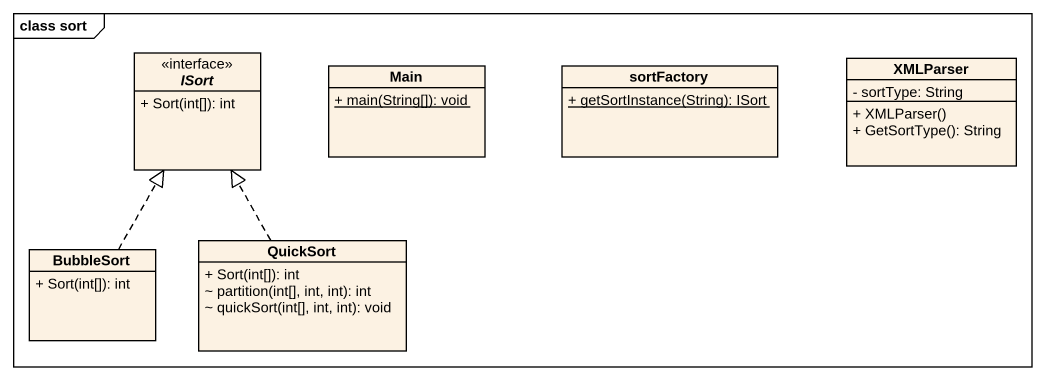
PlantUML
@startuml
mainframe class sort
hide circle
hide empty members
skinparam classAttributeIconSize 0
interface ISort <<interface>> {
  + Sort(int[]): int
}
class Main {
  {static} + main(String[]): void
}
class sortFactory {
  {static} + getSortInstance(String): ISort
}
class XMLParser {
  - sortType: String
  + XMLParser()
  + GetSortType(): String
}
class BubbleSort {
  + Sort(int[]): int
}
class QuickSort {
  + Sort(int[]): int
  ~ partition(int[], int, int): int
  ~ quickSort(int[], int, int): void
}
BubbleSort .up.|> ISort
QuickSort .up.|> ISort
@enduml
